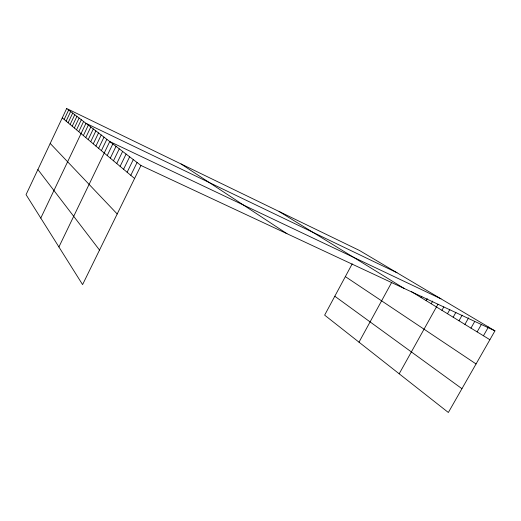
<?xml version="1.0" encoding="UTF-8"?>
<svg xmlns="http://www.w3.org/2000/svg" width="521" height="521" viewBox="0 0 521 521"><rect width="100%" height="100%" fill="white"/><g stroke="black" fill="none" stroke-linecap="round" stroke-linejoin="round"><path stroke-width="0.78" d="M66.681 108.511L26.05 194.652L82.585 284.622L140.957 165.476L66.681 108.511L359.418 250.445L494.95 330.855L448.353 412.489L324.642 315.14L352.209 263.854M64.181 119.465L68.642 110.016M66.128 121.1L70.641 111.546M68.114 122.767L72.686 113.116M70.153 124.473L74.77 114.718M72.23 126.219L76.906 116.359M74.36 128.003L79.094 118.033M76.535 129.827L81.328 119.745M78.762 131.689L83.614 121.497M40.781 218.104L85.952 123.295L396.976 272.724M83.373 135.558L88.342 125.125M85.757 137.557L90.797 127.007M88.205 139.608L93.311 128.934M90.713 141.705L95.884 130.908M93.279 143.861L98.521 132.933M95.91 146.069L101.224 135.004M98.612 148.329L103.992 137.127M101.38 150.647L106.838 139.309M58.919 246.967L109.755 141.549L440.968 298.826M107.222 155.551L112.842 143.92M110.315 158.143L116.02 146.349M113.487 160.8L119.283 148.85M116.756 163.542L122.637 151.429M120.117 166.355L126.089 154.073M123.575 169.253L129.644 156.801M127.137 172.243L133.298 159.608M130.804 175.316L137.069 162.5M359.008 342.18L391.733 282.31M421.105 297.556L421.841 296.241M426.119 300.63L427.233 298.637M431.232 303.763L432.723 301.079M399.184 373.791L437.946 304.244M441.906 310.308L443.82 306.889M447.487 313.727L449.805 309.585M453.179 317.211L455.914 312.339M458.981 320.773L462.153 315.146M464.908 324.407L468.613 317.849M470.958 328.113L474.709 321.496M477.138 331.897L481.313 324.55M483.449 335.765L488.444 326.993M140.957 165.476L494.95 330.855M411.349 291.578L489.89 339.718M279.093 211.493L404.029 288.38M181.08 163.978L286.954 233.682M345.351 276.618L476.057 363.951M334.801 296.234L461.938 388.692M62.273 117.87L134.581 178.488M50.205 143.444L117.199 213.968M37.89 169.546L99.524 250.054"/></g></svg>
